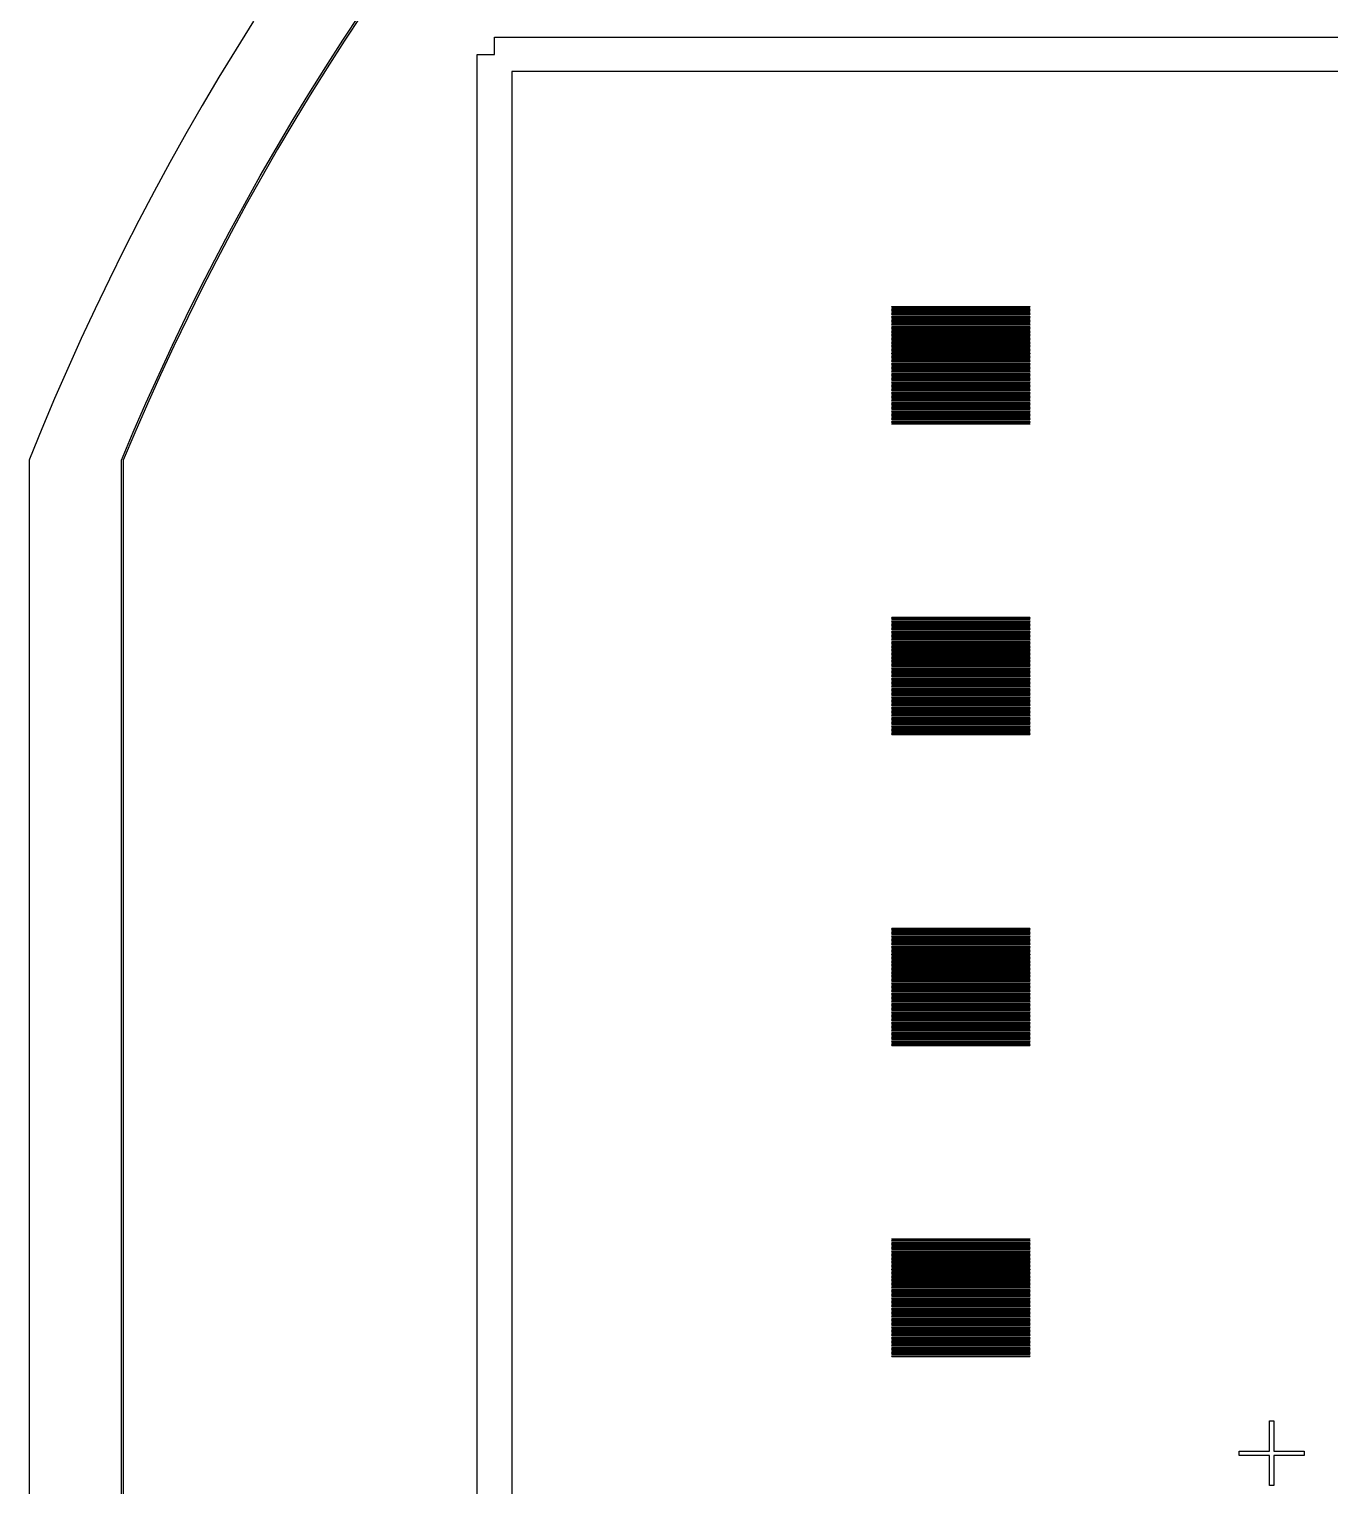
# Model space of a CAD drawing. Extents: x -18 to 132, y -42 to 114.
# Drawn here: x -17.97 to 19.68, y 35.06 to 77.23 of the extents above; entities that cross this region are included whole.
import ezdxf

# ---------------------------------------------------------------- set-up
doc = ezdxf.new("R2010")
doc.units = 0

msp = doc.modelspace()

# ---------------------------------------------------------------- linework, layer by layer
for p, q in [((-8.8878, 76.913), (-8.381, 77.6817)), ((-8.33943, 77.6539), (-8.84589, 76.8857)), ((-11.4762, 77.4623), (-11.98, 76.6557)), ((-9.38513, 76.1382), (-8.8878, 76.913)), ((-8.84589, 76.8857), (-9.3429, 76.1114)), ((-4.5, 76.5), (-4.5, 77)), ((-4.5, 77), (112.5, 77)), ((-11.98, 76.6557), (-12.474, 75.843)), ((-5, -4.5), (-5, 76.5)), ((-5, 76.5), (-4.5, 76.5)), ((-9.87292, 75.3573), (-9.38513, 76.1382)), ((-9.3429, 76.1114), (-9.83035, 75.3311)), ((112, 76), (-4, 76)), ((-4, 76), (-4, -4)), ((-12.474, 75.843), (-12.9579, 75.0242)), ((-10.3511, 74.5706), (-9.87292, 75.3573)), ((-9.83035, 75.3311), (-10.3082, 74.5448)), ((-12.9579, 75.0242), (-13.4317, 74.1996)), ((-10.8196, 73.778), (-10.3511, 74.5706)), ((-10.3082, 74.5448), (-10.7764, 73.7528)), ((-13.4317, 74.1996), (-13.8954, 73.3692)), ((-11.2783, 72.9797), (-10.8196, 73.778)), ((-10.7764, 73.7528), (-11.2348, 72.955)), ((-13.8954, 73.3692), (-14.3489, 72.5332)), ((-11.7272, 72.1758), (-11.2783, 72.9797)), ((-11.2348, 72.955), (-11.6833, 72.1517)), ((-14.3489, 72.5332), (-14.7921, 71.6917)), ((-12.1661, 71.3665), (-11.7272, 72.1758)), ((-11.6833, 72.1517), (-12.122, 71.343)), ((-14.7921, 71.6917), (-15.2249, 70.8449)), ((-12.5952, 70.5519), (-12.1661, 71.3665)), ((-12.122, 71.343), (-12.5508, 70.5289)), ((-15.2249, 70.8449), (-15.6473, 69.9928)), ((-13.0141, 69.7321), (-12.5952, 70.5519)), ((-12.5508, 70.5289), (-12.9695, 69.7096)), ((-15.6473, 69.9928), (-16.0592, 69.1355)), ((-13.423, 68.9072), (-13.0141, 69.7321)), ((-12.9695, 69.7096), (-13.3781, 68.8853)), ((7, 69.195), (7, 69.205)), ((7, 69.205), (11, 69.205)), ((11, 69.195), (7, 69.195)), ((11, 69.205), (11, 69.195)), ((-16.0592, 69.1355), (-16.4605, 68.2733)), ((-13.8218, 68.0773), (-13.423, 68.9072)), ((-13.3781, 68.8853), (-13.7766, 68.0559)), ((7, 69.155), (7, 69.165)), ((7, 69.165), (11, 69.165)), ((11, 69.155), (7, 69.155)), ((7, 69.115), (7, 69.125)), ((7, 69.125), (11, 69.125)), ((11, 69.115), (7, 69.115)), ((7, 69.075), (7, 69.085)), ((7, 69.085), (11, 69.085)), ((11, 69.075), (7, 69.075)), ((7, 69.035), (7, 69.045)), ((7, 69.045), (11, 69.045)), ((11, 69.035), (7, 69.035)), ((7, 68.995), (7, 69.005)), ((7, 69.005), (11, 69.005)), ((11, 68.995), (7, 68.995)), ((7, 68.955), (7, 68.965)), ((7, 68.965), (11, 68.965)), ((11, 68.955), (7, 68.955)), ((7, 68.915), (7, 68.925)), ((7, 68.925), (11, 68.925)), ((11, 68.915), (7, 68.915)), ((7, 68.875), (7, 68.885)), ((7, 68.885), (11, 68.885)), ((11, 68.875), (7, 68.875)), ((7, 68.835), (7, 68.845)), ((7, 68.845), (11, 68.845)), ((11, 68.835), (7, 68.835)), ((7, 68.795), (7, 68.805)), ((7, 68.805), (11, 68.805)), ((11, 68.795), (7, 68.795)), ((7, 68.755), (7, 68.765)), ((7, 68.765), (11, 68.765)), ((11, 68.755), (7, 68.755)), ((11, 69.165), (11, 69.155)), ((11, 69.125), (11, 69.115)), ((11, 69.085), (11, 69.075)), ((11, 69.045), (11, 69.035)), ((11, 69.005), (11, 68.995)), ((11, 68.965), (11, 68.955)), ((11, 68.925), (11, 68.915)), ((11, 68.885), (11, 68.875)), ((11, 68.845), (11, 68.835)), ((11, 68.805), (11, 68.795)), ((11, 68.765), (11, 68.755)), ((7, 68.715), (7, 68.725)), ((7, 68.725), (11, 68.725)), ((11, 68.715), (7, 68.715)), ((7, 68.675), (7, 68.685)), ((7, 68.685), (11, 68.685)), ((11, 68.675), (7, 68.675)), ((7, 68.635), (7, 68.645)), ((7, 68.645), (11, 68.645)), ((11, 68.635), (7, 68.635)), ((7, 68.595), (7, 68.605)), ((7, 68.605), (11, 68.605)), ((11, 68.595), (7, 68.595)), ((7, 68.555), (7, 68.565)), ((7, 68.565), (11, 68.565)), ((11, 68.555), (7, 68.555)), ((7, 68.515), (7, 68.525)), ((7, 68.525), (11, 68.525)), ((11, 68.515), (7, 68.515)), ((7, 68.475), (7, 68.485)), ((7, 68.485), (11, 68.485)), ((11, 68.475), (7, 68.475)), ((7, 68.435), (7, 68.445)), ((7, 68.445), (11, 68.445)), ((11, 68.435), (7, 68.435)), ((7, 68.395), (7, 68.405)), ((7, 68.405), (11, 68.405)), ((11, 68.395), (7, 68.395)), ((7, 68.355), (7, 68.365)), ((7, 68.365), (11, 68.365)), ((11, 68.355), (7, 68.355)), ((7, 68.315), (7, 68.325)), ((7, 68.325), (11, 68.325)), ((11, 68.725), (11, 68.715)), ((11, 68.685), (11, 68.675)), ((11, 68.645), (11, 68.635)), ((11, 68.605), (11, 68.595)), ((11, 68.565), (11, 68.555)), ((11, 68.525), (11, 68.515)), ((11, 68.485), (11, 68.475)), ((11, 68.445), (11, 68.435)), ((11, 68.405), (11, 68.395)), ((11, 68.365), (11, 68.355)), ((11, 68.325), (11, 68.315)), ((-16.4605, 68.2733), (-16.8513, 67.4062)), ((-14.2103, 67.2426), (-13.8218, 68.0773)), ((-13.7766, 68.0559), (-14.1649, 67.2218)), ((11, 68.315), (7, 68.315)), ((7, 68.275), (7, 68.285)), ((7, 68.285), (11, 68.285)), ((11, 68.275), (7, 68.275)), ((7, 68.235), (7, 68.245)), ((7, 68.245), (11, 68.245)), ((11, 68.235), (7, 68.235)), ((7, 68.195), (7, 68.205)), ((7, 68.205), (11, 68.205)), ((11, 68.195), (7, 68.195)), ((7, 68.155), (7, 68.165)), ((7, 68.165), (11, 68.165)), ((11, 68.155), (7, 68.155)), ((7, 68.115), (7, 68.125)), ((7, 68.125), (11, 68.125)), ((11, 68.115), (7, 68.115)), ((7, 68.075), (7, 68.085)), ((7, 68.085), (11, 68.085)), ((11, 68.075), (7, 68.075)), ((7, 68.035), (7, 68.045)), ((7, 68.045), (11, 68.045)), ((11, 68.035), (7, 68.035)), ((7, 67.995), (7, 68.005)), ((7, 68.005), (11, 68.005)), ((11, 67.995), (7, 67.995)), ((7, 67.955), (7, 67.965)), ((7, 67.965), (11, 67.965)), ((11, 67.955), (7, 67.955)), ((7, 67.915), (7, 67.925)), ((7, 67.925), (11, 67.925)), ((11, 67.915), (7, 67.915)), ((11, 68.285), (11, 68.275)), ((11, 68.245), (11, 68.235)), ((11, 68.205), (11, 68.195)), ((11, 68.165), (11, 68.155)), ((11, 68.125), (11, 68.115)), ((11, 68.085), (11, 68.075)), ((11, 68.045), (11, 68.035)), ((11, 68.005), (11, 67.995)), ((11, 67.965), (11, 67.955)), ((11, 67.925), (11, 67.915)), ((7, 67.875), (7, 67.885)), ((7, 67.885), (11, 67.885)), ((11, 67.875), (7, 67.875)), ((7, 67.835), (7, 67.845)), ((7, 67.845), (11, 67.845)), ((11, 67.835), (7, 67.835)), ((7, 67.795), (7, 67.805)), ((7, 67.805), (11, 67.805)), ((11, 67.795), (7, 67.795)), ((7, 67.755), (7, 67.765)), ((7, 67.765), (11, 67.765)), ((11, 67.755), (7, 67.755)), ((7, 67.715), (7, 67.725)), ((7, 67.725), (11, 67.725)), ((11, 67.715), (7, 67.715)), ((7, 67.675), (7, 67.685)), ((7, 67.685), (11, 67.685)), ((11, 67.675), (7, 67.675)), ((7, 67.635), (7, 67.645)), ((7, 67.645), (11, 67.645)), ((11, 67.635), (7, 67.635)), ((7, 67.595), (7, 67.605)), ((7, 67.605), (11, 67.605)), ((11, 67.595), (7, 67.595)), ((7, 67.555), (7, 67.565)), ((7, 67.565), (11, 67.565)), ((11, 67.555), (7, 67.555)), ((7, 67.515), (7, 67.525)), ((7, 67.525), (11, 67.525)), ((11, 67.515), (7, 67.515)), ((7, 67.475), (7, 67.485)), ((7, 67.485), (11, 67.485)), ((11, 67.885), (11, 67.875)), ((11, 67.845), (11, 67.835)), ((11, 67.805), (11, 67.795)), ((11, 67.765), (11, 67.755)), ((11, 67.725), (11, 67.715)), ((11, 67.685), (11, 67.675)), ((11, 67.645), (11, 67.635)), ((11, 67.605), (11, 67.595)), ((11, 67.565), (11, 67.555)), ((11, 67.525), (11, 67.515)), ((11, 67.485), (11, 67.475)), ((-16.8513, 67.4062), (-17.2313, 66.5344)), ((-14.5886, 66.4032), (-14.2103, 67.2426)), ((-14.1649, 67.2218), (-14.5429, 66.383)), ((11, 67.475), (7, 67.475)), ((7, 67.435), (7, 67.445)), ((7, 67.445), (11, 67.445)), ((11, 67.435), (7, 67.435)), ((7, 67.395), (7, 67.405)), ((7, 67.405), (11, 67.405)), ((11, 67.395), (7, 67.395)), ((7, 67.355), (7, 67.365)), ((7, 67.365), (11, 67.365)), ((11, 67.355), (7, 67.355)), ((7, 67.315), (7, 67.325)), ((7, 67.325), (11, 67.325)), ((11, 67.315), (7, 67.315)), ((7, 67.275), (7, 67.285)), ((7, 67.285), (11, 67.285)), ((11, 67.275), (7, 67.275)), ((7, 67.235), (7, 67.245)), ((7, 67.245), (11, 67.245)), ((11, 67.235), (7, 67.235)), ((7, 67.195), (7, 67.205)), ((7, 67.205), (11, 67.205)), ((11, 67.195), (7, 67.195)), ((7, 67.155), (7, 67.165)), ((7, 67.165), (11, 67.165)), ((11, 67.155), (7, 67.155)), ((7, 67.115), (7, 67.125)), ((7, 67.125), (11, 67.125)), ((11, 67.115), (7, 67.115)), ((7, 67.075), (7, 67.085)), ((7, 67.085), (11, 67.085)), ((11, 67.075), (7, 67.075)), ((11, 67.445), (11, 67.435)), ((11, 67.405), (11, 67.395)), ((11, 67.365), (11, 67.355)), ((11, 67.325), (11, 67.315)), ((11, 67.285), (11, 67.275)), ((11, 67.245), (11, 67.235)), ((11, 67.205), (11, 67.195)), ((11, 67.165), (11, 67.155)), ((11, 67.125), (11, 67.115)), ((11, 67.085), (11, 67.075)), ((7, 67.035), (7, 67.045)), ((7, 67.045), (11, 67.045)), ((11, 67.035), (7, 67.035)), ((7, 66.995), (7, 67.005)), ((7, 67.005), (11, 67.005)), ((11, 66.995), (7, 66.995)), ((7, 66.955), (7, 66.965)), ((7, 66.965), (11, 66.965)), ((11, 66.955), (7, 66.955)), ((7, 66.915), (7, 66.925)), ((7, 66.925), (11, 66.925)), ((11, 66.915), (7, 66.915)), ((7, 66.875), (7, 66.885)), ((7, 66.885), (11, 66.885)), ((11, 66.875), (7, 66.875)), ((7, 66.835), (7, 66.845)), ((7, 66.845), (11, 66.845)), ((11, 66.835), (7, 66.835)), ((7, 66.795), (7, 66.805)), ((7, 66.805), (11, 66.805)), ((11, 66.795), (7, 66.795)), ((7, 66.755), (7, 66.765)), ((7, 66.765), (11, 66.765)), ((11, 66.755), (7, 66.755)), ((7, 66.715), (7, 66.725)), ((7, 66.725), (11, 66.725)), ((11, 66.715), (7, 66.715)), ((7, 66.675), (7, 66.685)), ((7, 66.685), (11, 66.685)), ((11, 66.675), (7, 66.675)), ((7, 66.635), (7, 66.645)), ((7, 66.645), (11, 66.645)), ((11, 67.045), (11, 67.035)), ((11, 67.005), (11, 66.995)), ((11, 66.965), (11, 66.955)), ((11, 66.925), (11, 66.915)), ((11, 66.885), (11, 66.875)), ((11, 66.845), (11, 66.835)), ((11, 66.805), (11, 66.795)), ((11, 66.765), (11, 66.755)), ((11, 66.725), (11, 66.715)), ((11, 66.685), (11, 66.675)), ((11, 66.645), (11, 66.635)), ((-17.2313, 66.5344), (-17.6007, 65.658)), ((-14.9565, 65.5592), (-14.5886, 66.4032)), ((-14.5429, 66.383), (-14.9106, 65.5396)), ((11, 66.635), (7, 66.635)), ((7, 66.595), (7, 66.605)), ((7, 66.605), (11, 66.605)), ((11, 66.595), (7, 66.595)), ((7, 66.555), (7, 66.565)), ((7, 66.565), (11, 66.565)), ((11, 66.555), (7, 66.555)), ((7, 66.515), (7, 66.525)), ((7, 66.525), (11, 66.525)), ((11, 66.515), (7, 66.515)), ((7, 66.475), (7, 66.485)), ((7, 66.485), (11, 66.485)), ((11, 66.475), (7, 66.475)), ((7, 66.435), (7, 66.445)), ((7, 66.445), (11, 66.445)), ((11, 66.435), (7, 66.435)), ((7, 66.395), (7, 66.405)), ((7, 66.405), (11, 66.405)), ((11, 66.395), (7, 66.395)), ((7, 66.355), (7, 66.365)), ((7, 66.365), (11, 66.365)), ((11, 66.355), (7, 66.355)), ((7, 66.315), (7, 66.325)), ((7, 66.325), (11, 66.325)), ((11, 66.315), (7, 66.315)), ((7, 66.275), (7, 66.285)), ((7, 66.285), (11, 66.285)), ((11, 66.275), (7, 66.275)), ((7, 66.235), (7, 66.245)), ((7, 66.245), (11, 66.245)), ((11, 66.235), (7, 66.235)), ((11, 66.605), (11, 66.595)), ((11, 66.565), (11, 66.555)), ((11, 66.525), (11, 66.515)), ((11, 66.485), (11, 66.475)), ((11, 66.445), (11, 66.435)), ((11, 66.405), (11, 66.395)), ((11, 66.365), (11, 66.355)), ((11, 66.325), (11, 66.315)), ((11, 66.285), (11, 66.275)), ((11, 66.245), (11, 66.235)), ((7, 66.195), (7, 66.205)), ((7, 66.205), (11, 66.205)), ((11, 66.195), (7, 66.195)), ((7, 66.155), (7, 66.165)), ((7, 66.165), (11, 66.165)), ((11, 66.155), (7, 66.155)), ((7, 66.115), (7, 66.125)), ((7, 66.125), (11, 66.125)), ((11, 66.115), (7, 66.115)), ((7, 66.075), (7, 66.085)), ((7, 66.085), (11, 66.085)), ((11, 66.075), (7, 66.075)), ((7, 66.035), (7, 66.045)), ((7, 66.045), (11, 66.045)), ((11, 66.035), (7, 66.035)), ((7, 65.995), (7, 66.005)), ((7, 66.005), (11, 66.005)), ((11, 65.995), (7, 65.995)), ((7, 65.955), (7, 65.965)), ((7, 65.965), (11, 65.965)), ((11, 65.955), (7, 65.955)), ((7, 65.915), (7, 65.925)), ((7, 65.925), (11, 65.925)), ((11, 65.915), (7, 65.915)), ((7, 65.875), (7, 65.885)), ((7, 65.885), (11, 65.885)), ((11, 65.875), (7, 65.875)), ((7, 65.835), (7, 65.845)), ((7, 65.845), (11, 65.845)), ((11, 65.835), (7, 65.835)), ((7, 65.795), (7, 65.805)), ((7, 65.805), (11, 65.805)), ((11, 65.795), (7, 65.795)), ((11, 66.205), (11, 66.195)), ((11, 66.165), (11, 66.155)), ((11, 66.125), (11, 66.115)), ((11, 66.085), (11, 66.075)), ((11, 66.045), (11, 66.035)), ((11, 66.005), (11, 65.995)), ((11, 65.965), (11, 65.955)), ((11, 65.925), (11, 65.915)), ((11, 65.885), (11, 65.875)), ((11, 65.845), (11, 65.835)), ((11, 65.805), (11, 65.795)), ((-17.6007, 65.658), (-17.9592, 64.7771)), ((-15.2978, 64.7494), (-14.9565, 65.5592)), ((-14.9106, 65.5396), (-15.2437, 64.7491)), ((-17.9592, 64.7771), (-17.97, 64.7495)), ((-17.97, 64.7495), (-17.97, 7.25047)), ((-15.2978, 7.25064), (-15.2978, 64.7494)), ((-15.2437, 64.7491), (-15.2437, 7.25093)), ((7, 60.195), (7, 60.205)), ((7, 60.205), (11, 60.205)), ((11, 60.195), (7, 60.195)), ((7, 60.155), (7, 60.165)), ((7, 60.165), (11, 60.165)), ((11, 60.155), (7, 60.155)), ((7, 60.115), (7, 60.125)), ((7, 60.125), (11, 60.125)), ((11, 60.115), (7, 60.115)), ((7, 60.075), (7, 60.085)), ((7, 60.085), (11, 60.085)), ((11, 60.075), (7, 60.075)), ((7, 60.035), (7, 60.045)), ((7, 60.045), (11, 60.045)), ((11, 60.035), (7, 60.035)), ((7, 59.995), (7, 60.005)), ((7, 60.005), (11, 60.005)), ((11, 59.995), (7, 59.995)), ((7, 59.955), (7, 59.965)), ((7, 59.965), (11, 59.965)), ((11, 59.955), (7, 59.955)), ((7, 59.915), (7, 59.925)), ((7, 59.925), (11, 59.925)), ((11, 59.915), (7, 59.915)), ((11, 60.205), (11, 60.195)), ((11, 60.165), (11, 60.155)), ((11, 60.125), (11, 60.115)), ((11, 60.085), (11, 60.075)), ((11, 60.045), (11, 60.035)), ((11, 60.005), (11, 59.995)), ((11, 59.965), (11, 59.955)), ((11, 59.925), (11, 59.915)), ((7, 59.875), (7, 59.885)), ((7, 59.885), (11, 59.885)), ((11, 59.875), (7, 59.875)), ((7, 59.835), (7, 59.845)), ((7, 59.845), (11, 59.845)), ((11, 59.835), (7, 59.835)), ((7, 59.795), (7, 59.805)), ((7, 59.805), (11, 59.805)), ((11, 59.795), (7, 59.795)), ((7, 59.755), (7, 59.765)), ((7, 59.765), (11, 59.765)), ((11, 59.755), (7, 59.755)), ((7, 59.715), (7, 59.725)), ((7, 59.725), (11, 59.725)), ((11, 59.715), (7, 59.715)), ((7, 59.675), (7, 59.685)), ((7, 59.685), (11, 59.685)), ((11, 59.675), (7, 59.675)), ((7, 59.635), (7, 59.645)), ((7, 59.645), (11, 59.645)), ((11, 59.635), (7, 59.635)), ((7, 59.595), (7, 59.605)), ((7, 59.605), (11, 59.605)), ((11, 59.595), (7, 59.595)), ((7, 59.555), (7, 59.565)), ((7, 59.565), (11, 59.565)), ((11, 59.555), (7, 59.555)), ((7, 59.515), (7, 59.525)), ((7, 59.525), (11, 59.525)), ((11, 59.515), (7, 59.515)), ((7, 59.475), (7, 59.485)), ((7, 59.485), (11, 59.485)), ((11, 59.475), (7, 59.475)), ((11, 59.885), (11, 59.875)), ((11, 59.845), (11, 59.835)), ((11, 59.805), (11, 59.795)), ((11, 59.765), (11, 59.755)), ((11, 59.725), (11, 59.715)), ((11, 59.685), (11, 59.675)), ((11, 59.645), (11, 59.635)), ((11, 59.605), (11, 59.595)), ((11, 59.565), (11, 59.555)), ((11, 59.525), (11, 59.515)), ((11, 59.485), (11, 59.475)), ((7, 59.435), (7, 59.445)), ((7, 59.445), (11, 59.445)), ((11, 59.435), (7, 59.435)), ((7, 59.395), (7, 59.405)), ((7, 59.405), (11, 59.405)), ((11, 59.395), (7, 59.395)), ((7, 59.355), (7, 59.365)), ((7, 59.365), (11, 59.365)), ((11, 59.355), (7, 59.355)), ((7, 59.315), (7, 59.325)), ((7, 59.325), (11, 59.325)), ((11, 59.315), (7, 59.315)), ((7, 59.275), (7, 59.285)), ((7, 59.285), (11, 59.285)), ((11, 59.275), (7, 59.275)), ((7, 59.235), (7, 59.245)), ((7, 59.245), (11, 59.245)), ((11, 59.235), (7, 59.235)), ((7, 59.195), (7, 59.205)), ((7, 59.205), (11, 59.205)), ((11, 59.195), (7, 59.195)), ((7, 59.155), (7, 59.165)), ((7, 59.165), (11, 59.165)), ((11, 59.155), (7, 59.155)), ((7, 59.115), (7, 59.125)), ((7, 59.125), (11, 59.125)), ((11, 59.115), (7, 59.115)), ((7, 59.075), (7, 59.085)), ((7, 59.085), (11, 59.085)), ((11, 59.075), (7, 59.075)), ((11, 59.445), (11, 59.435)), ((11, 59.405), (11, 59.395)), ((11, 59.365), (11, 59.355)), ((11, 59.325), (11, 59.315)), ((11, 59.285), (11, 59.275)), ((11, 59.245), (11, 59.235)), ((11, 59.205), (11, 59.195)), ((11, 59.165), (11, 59.155)), ((11, 59.125), (11, 59.115)), ((11, 59.085), (11, 59.075)), ((7, 59.035), (7, 59.045)), ((7, 59.045), (11, 59.045)), ((11, 59.035), (7, 59.035)), ((7, 58.995), (7, 59.005)), ((7, 59.005), (11, 59.005)), ((11, 58.995), (7, 58.995)), ((7, 58.955), (7, 58.965)), ((7, 58.965), (11, 58.965)), ((11, 58.955), (7, 58.955)), ((7, 58.915), (7, 58.925)), ((7, 58.925), (11, 58.925)), ((11, 58.915), (7, 58.915)), ((7, 58.875), (7, 58.885)), ((7, 58.885), (11, 58.885)), ((11, 58.875), (7, 58.875)), ((7, 58.835), (7, 58.845)), ((7, 58.845), (11, 58.845)), ((11, 58.835), (7, 58.835)), ((7, 58.795), (7, 58.805)), ((7, 58.805), (11, 58.805)), ((11, 58.795), (7, 58.795)), ((7, 58.755), (7, 58.765)), ((7, 58.765), (11, 58.765)), ((11, 58.755), (7, 58.755)), ((7, 58.715), (7, 58.725)), ((7, 58.725), (11, 58.725)), ((11, 58.715), (7, 58.715)), ((7, 58.675), (7, 58.685)), ((7, 58.685), (11, 58.685)), ((11, 58.675), (7, 58.675)), ((7, 58.635), (7, 58.645)), ((7, 58.645), (11, 58.645)), ((11, 58.635), (7, 58.635)), ((11, 59.045), (11, 59.035)), ((11, 59.005), (11, 58.995)), ((11, 58.965), (11, 58.955)), ((11, 58.925), (11, 58.915)), ((11, 58.885), (11, 58.875)), ((11, 58.845), (11, 58.835)), ((11, 58.805), (11, 58.795)), ((11, 58.765), (11, 58.755)), ((11, 58.725), (11, 58.715)), ((11, 58.685), (11, 58.675)), ((11, 58.645), (11, 58.635)), ((7, 58.595), (7, 58.605)), ((7, 58.605), (11, 58.605)), ((11, 58.595), (7, 58.595)), ((7, 58.555), (7, 58.565)), ((7, 58.565), (11, 58.565)), ((11, 58.555), (7, 58.555)), ((7, 58.515), (7, 58.525)), ((7, 58.525), (11, 58.525)), ((11, 58.515), (7, 58.515)), ((7, 58.475), (7, 58.485)), ((7, 58.485), (11, 58.485)), ((11, 58.475), (7, 58.475)), ((7, 58.435), (7, 58.445)), ((7, 58.445), (11, 58.445)), ((11, 58.435), (7, 58.435)), ((7, 58.395), (7, 58.405)), ((7, 58.405), (11, 58.405)), ((11, 58.395), (7, 58.395)), ((7, 58.355), (7, 58.365)), ((7, 58.365), (11, 58.365)), ((11, 58.355), (7, 58.355)), ((7, 58.315), (7, 58.325)), ((7, 58.325), (11, 58.325)), ((11, 58.315), (7, 58.315)), ((7, 58.275), (7, 58.285)), ((7, 58.285), (11, 58.285)), ((11, 58.275), (7, 58.275)), ((7, 58.235), (7, 58.245)), ((7, 58.245), (11, 58.245)), ((11, 58.235), (7, 58.235)), ((7, 58.195), (7, 58.205)), ((7, 58.205), (11, 58.205)), ((11, 58.605), (11, 58.595)), ((11, 58.565), (11, 58.555)), ((11, 58.525), (11, 58.515)), ((11, 58.485), (11, 58.475)), ((11, 58.445), (11, 58.435)), ((11, 58.405), (11, 58.395)), ((11, 58.365), (11, 58.355)), ((11, 58.325), (11, 58.315)), ((11, 58.285), (11, 58.275)), ((11, 58.245), (11, 58.235)), ((11, 58.205), (11, 58.195)), ((11, 58.195), (7, 58.195)), ((7, 58.155), (7, 58.165)), ((7, 58.165), (11, 58.165)), ((11, 58.155), (7, 58.155)), ((7, 58.115), (7, 58.125)), ((7, 58.125), (11, 58.125)), ((11, 58.115), (7, 58.115)), ((7, 58.075), (7, 58.085)), ((7, 58.085), (11, 58.085)), ((11, 58.075), (7, 58.075)), ((7, 58.035), (7, 58.045)), ((7, 58.045), (11, 58.045)), ((11, 58.035), (7, 58.035)), ((7, 57.995), (7, 58.005)), ((7, 58.005), (11, 58.005)), ((11, 57.995), (7, 57.995)), ((7, 57.955), (7, 57.965)), ((7, 57.965), (11, 57.965)), ((11, 57.955), (7, 57.955)), ((7, 57.915), (7, 57.925)), ((7, 57.925), (11, 57.925)), ((11, 57.915), (7, 57.915)), ((7, 57.875), (7, 57.885)), ((7, 57.885), (11, 57.885)), ((11, 57.875), (7, 57.875)), ((7, 57.835), (7, 57.845)), ((7, 57.845), (11, 57.845)), ((11, 57.835), (7, 57.835)), ((7, 57.795), (7, 57.805)), ((7, 57.805), (11, 57.805)), ((11, 57.795), (7, 57.795)), ((11, 58.165), (11, 58.155)), ((11, 58.125), (11, 58.115)), ((11, 58.085), (11, 58.075)), ((11, 58.045), (11, 58.035)), ((11, 58.005), (11, 57.995)), ((11, 57.965), (11, 57.955)), ((11, 57.925), (11, 57.915)), ((11, 57.885), (11, 57.875)), ((11, 57.845), (11, 57.835)), ((11, 57.805), (11, 57.795)), ((7, 57.755), (7, 57.765)), ((7, 57.765), (11, 57.765)), ((11, 57.755), (7, 57.755)), ((7, 57.715), (7, 57.725)), ((7, 57.725), (11, 57.725)), ((11, 57.715), (7, 57.715)), ((7, 57.675), (7, 57.685)), ((7, 57.685), (11, 57.685)), ((11, 57.675), (7, 57.675)), ((7, 57.635), (7, 57.645)), ((7, 57.645), (11, 57.645)), ((11, 57.635), (7, 57.635)), ((7, 57.595), (7, 57.605)), ((7, 57.605), (11, 57.605)), ((11, 57.595), (7, 57.595)), ((7, 57.555), (7, 57.565)), ((7, 57.565), (11, 57.565)), ((11, 57.555), (7, 57.555)), ((7, 57.515), (7, 57.525)), ((7, 57.525), (11, 57.525)), ((11, 57.515), (7, 57.515)), ((7, 57.475), (7, 57.485)), ((7, 57.485), (11, 57.485)), ((11, 57.475), (7, 57.475)), ((7, 57.435), (7, 57.445)), ((7, 57.445), (11, 57.445)), ((11, 57.435), (7, 57.435)), ((7, 57.395), (7, 57.405)), ((7, 57.405), (11, 57.405)), ((11, 57.395), (7, 57.395)), ((7, 57.355), (7, 57.365)), ((7, 57.365), (11, 57.365)), ((11, 57.765), (11, 57.755)), ((11, 57.725), (11, 57.715)), ((11, 57.685), (11, 57.675)), ((11, 57.645), (11, 57.635)), ((11, 57.605), (11, 57.595)), ((11, 57.565), (11, 57.555)), ((11, 57.525), (11, 57.515)), ((11, 57.485), (11, 57.475)), ((11, 57.445), (11, 57.435)), ((11, 57.405), (11, 57.395)), ((11, 57.365), (11, 57.355)), ((11, 57.355), (7, 57.355)), ((7, 57.315), (7, 57.325)), ((7, 57.325), (11, 57.325)), ((11, 57.315), (7, 57.315)), ((7, 57.275), (7, 57.285)), ((7, 57.285), (11, 57.285)), ((11, 57.275), (7, 57.275)), ((7, 57.235), (7, 57.245)), ((7, 57.245), (11, 57.245)), ((11, 57.235), (7, 57.235)), ((7, 57.195), (7, 57.205)), ((7, 57.205), (11, 57.205)), ((11, 57.195), (7, 57.195)), ((7, 57.155), (7, 57.165)), ((7, 57.165), (11, 57.165)), ((11, 57.155), (7, 57.155)), ((7, 57.115), (7, 57.125)), ((7, 57.125), (11, 57.125)), ((11, 57.115), (7, 57.115)), ((7, 57.075), (7, 57.085)), ((7, 57.085), (11, 57.085)), ((11, 57.075), (7, 57.075)), ((7, 57.035), (7, 57.045)), ((7, 57.045), (11, 57.045)), ((11, 57.035), (7, 57.035)), ((7, 56.995), (7, 57.005)), ((7, 57.005), (11, 57.005)), ((11, 56.995), (7, 56.995)), ((7, 56.955), (7, 56.965)), ((7, 56.965), (11, 56.965)), ((11, 56.955), (7, 56.955)), ((11, 57.325), (11, 57.315)), ((11, 57.285), (11, 57.275)), ((11, 57.245), (11, 57.235)), ((11, 57.205), (11, 57.195)), ((11, 57.165), (11, 57.155)), ((11, 57.125), (11, 57.115)), ((11, 57.085), (11, 57.075)), ((11, 57.045), (11, 57.035)), ((11, 57.005), (11, 56.995)), ((11, 56.965), (11, 56.955)), ((7, 56.915), (7, 56.925)), ((7, 56.925), (11, 56.925)), ((11, 56.915), (7, 56.915)), ((7, 56.875), (7, 56.885)), ((7, 56.885), (11, 56.885)), ((11, 56.875), (7, 56.875)), ((7, 56.835), (7, 56.845)), ((7, 56.845), (11, 56.845)), ((11, 56.835), (7, 56.835)), ((7, 56.795), (7, 56.805)), ((7, 56.805), (11, 56.805)), ((11, 56.795), (7, 56.795)), ((11, 56.925), (11, 56.915)), ((11, 56.885), (11, 56.875)), ((11, 56.845), (11, 56.835)), ((11, 56.805), (11, 56.795)), ((7, 51.195), (7, 51.205)), ((7, 51.205), (11, 51.205)), ((11, 51.195), (7, 51.195)), ((7, 51.155), (7, 51.165)), ((7, 51.165), (11, 51.165)), ((11, 51.155), (7, 51.155)), ((7, 51.115), (7, 51.125)), ((7, 51.125), (11, 51.125)), ((11, 51.115), (7, 51.115)), ((7, 51.075), (7, 51.085)), ((7, 51.085), (11, 51.085)), ((11, 51.075), (7, 51.075)), ((7, 51.035), (7, 51.045)), ((7, 51.045), (11, 51.045)), ((11, 51.035), (7, 51.035)), ((11, 51.205), (11, 51.195)), ((11, 51.165), (11, 51.155)), ((11, 51.125), (11, 51.115)), ((11, 51.085), (11, 51.075)), ((11, 51.045), (11, 51.035)), ((7, 50.995), (7, 51.005)), ((7, 51.005), (11, 51.005)), ((11, 50.995), (7, 50.995)), ((7, 50.955), (7, 50.965)), ((7, 50.965), (11, 50.965)), ((11, 50.955), (7, 50.955)), ((7, 50.915), (7, 50.925)), ((7, 50.925), (11, 50.925)), ((11, 50.915), (7, 50.915)), ((7, 50.875), (7, 50.885)), ((7, 50.885), (11, 50.885)), ((11, 50.875), (7, 50.875)), ((7, 50.835), (7, 50.845)), ((7, 50.845), (11, 50.845)), ((11, 50.835), (7, 50.835)), ((7, 50.795), (7, 50.805)), ((7, 50.805), (11, 50.805)), ((11, 50.795), (7, 50.795)), ((7, 50.755), (7, 50.765)), ((7, 50.765), (11, 50.765)), ((11, 50.755), (7, 50.755)), ((7, 50.715), (7, 50.725)), ((7, 50.725), (11, 50.725)), ((11, 50.715), (7, 50.715)), ((7, 50.675), (7, 50.685)), ((7, 50.685), (11, 50.685)), ((11, 50.675), (7, 50.675)), ((7, 50.635), (7, 50.645)), ((7, 50.645), (11, 50.645)), ((11, 50.635), (7, 50.635)), ((11, 51.005), (11, 50.995)), ((11, 50.965), (11, 50.955)), ((11, 50.925), (11, 50.915)), ((11, 50.885), (11, 50.875)), ((11, 50.845), (11, 50.835)), ((11, 50.805), (11, 50.795)), ((11, 50.765), (11, 50.755)), ((11, 50.725), (11, 50.715)), ((11, 50.685), (11, 50.675)), ((11, 50.645), (11, 50.635)), ((7, 50.595), (7, 50.605)), ((7, 50.605), (11, 50.605)), ((11, 50.595), (7, 50.595)), ((7, 50.555), (7, 50.565)), ((7, 50.565), (11, 50.565)), ((11, 50.555), (7, 50.555)), ((7, 50.515), (7, 50.525)), ((7, 50.525), (11, 50.525)), ((11, 50.515), (7, 50.515)), ((7, 50.475), (7, 50.485)), ((7, 50.485), (11, 50.485)), ((11, 50.475), (7, 50.475)), ((7, 50.435), (7, 50.445)), ((7, 50.445), (11, 50.445)), ((11, 50.435), (7, 50.435)), ((7, 50.395), (7, 50.405)), ((7, 50.405), (11, 50.405)), ((11, 50.395), (7, 50.395)), ((7, 50.355), (7, 50.365)), ((7, 50.365), (11, 50.365)), ((11, 50.355), (7, 50.355)), ((7, 50.315), (7, 50.325)), ((7, 50.325), (11, 50.325)), ((11, 50.315), (7, 50.315)), ((7, 50.275), (7, 50.285)), ((7, 50.285), (11, 50.285)), ((11, 50.275), (7, 50.275)), ((7, 50.235), (7, 50.245)), ((7, 50.245), (11, 50.245)), ((11, 50.235), (7, 50.235)), ((7, 50.195), (7, 50.205)), ((7, 50.205), (11, 50.205)), ((11, 50.195), (7, 50.195)), ((11, 50.605), (11, 50.595)), ((11, 50.565), (11, 50.555)), ((11, 50.525), (11, 50.515)), ((11, 50.485), (11, 50.475)), ((11, 50.445), (11, 50.435)), ((11, 50.405), (11, 50.395)), ((11, 50.365), (11, 50.355)), ((11, 50.325), (11, 50.315)), ((11, 50.285), (11, 50.275)), ((11, 50.245), (11, 50.235)), ((11, 50.205), (11, 50.195)), ((7, 50.155), (7, 50.165)), ((7, 50.165), (11, 50.165)), ((11, 50.155), (7, 50.155)), ((7, 50.115), (7, 50.125)), ((7, 50.125), (11, 50.125)), ((11, 50.115), (7, 50.115)), ((7, 50.075), (7, 50.085)), ((7, 50.085), (11, 50.085)), ((11, 50.075), (7, 50.075)), ((7, 50.035), (7, 50.045)), ((7, 50.045), (11, 50.045)), ((11, 50.035), (7, 50.035)), ((7, 49.995), (7, 50.005)), ((7, 50.005), (11, 50.005)), ((11, 49.995), (7, 49.995)), ((7, 49.955), (7, 49.965)), ((7, 49.965), (11, 49.965)), ((11, 49.955), (7, 49.955)), ((7, 49.915), (7, 49.925)), ((7, 49.925), (11, 49.925)), ((11, 49.915), (7, 49.915)), ((7, 49.875), (7, 49.885)), ((7, 49.885), (11, 49.885)), ((11, 49.875), (7, 49.875)), ((7, 49.835), (7, 49.845)), ((7, 49.845), (11, 49.845)), ((11, 49.835), (7, 49.835)), ((7, 49.795), (7, 49.805)), ((7, 49.805), (11, 49.805)), ((11, 49.795), (7, 49.795)), ((11, 50.165), (11, 50.155)), ((11, 50.125), (11, 50.115)), ((11, 50.085), (11, 50.075)), ((11, 50.045), (11, 50.035)), ((11, 50.005), (11, 49.995)), ((11, 49.965), (11, 49.955)), ((11, 49.925), (11, 49.915)), ((11, 49.885), (11, 49.875)), ((11, 49.845), (11, 49.835)), ((11, 49.805), (11, 49.795)), ((7, 49.755), (7, 49.765)), ((7, 49.765), (11, 49.765)), ((11, 49.755), (7, 49.755)), ((7, 49.715), (7, 49.725)), ((7, 49.725), (11, 49.725)), ((11, 49.715), (7, 49.715)), ((7, 49.675), (7, 49.685)), ((7, 49.685), (11, 49.685)), ((11, 49.675), (7, 49.675)), ((7, 49.635), (7, 49.645)), ((7, 49.645), (11, 49.645)), ((11, 49.635), (7, 49.635)), ((7, 49.595), (7, 49.605)), ((7, 49.605), (11, 49.605)), ((11, 49.595), (7, 49.595)), ((7, 49.555), (7, 49.565)), ((7, 49.565), (11, 49.565)), ((11, 49.555), (7, 49.555)), ((7, 49.515), (7, 49.525)), ((7, 49.525), (11, 49.525)), ((11, 49.515), (7, 49.515)), ((7, 49.475), (7, 49.485)), ((7, 49.485), (11, 49.485)), ((11, 49.475), (7, 49.475)), ((7, 49.435), (7, 49.445)), ((7, 49.445), (11, 49.445)), ((11, 49.435), (7, 49.435)), ((7, 49.395), (7, 49.405)), ((7, 49.405), (11, 49.405)), ((11, 49.395), (7, 49.395)), ((7, 49.355), (7, 49.365)), ((7, 49.365), (11, 49.365)), ((11, 49.355), (7, 49.355)), ((11, 49.765), (11, 49.755)), ((11, 49.725), (11, 49.715)), ((11, 49.685), (11, 49.675)), ((11, 49.645), (11, 49.635)), ((11, 49.605), (11, 49.595)), ((11, 49.565), (11, 49.555)), ((11, 49.525), (11, 49.515)), ((11, 49.485), (11, 49.475)), ((11, 49.445), (11, 49.435)), ((11, 49.405), (11, 49.395)), ((11, 49.365), (11, 49.355)), ((7, 49.315), (7, 49.325)), ((7, 49.325), (11, 49.325)), ((11, 49.315), (7, 49.315)), ((7, 49.275), (7, 49.285)), ((7, 49.285), (11, 49.285)), ((11, 49.275), (7, 49.275)), ((7, 49.235), (7, 49.245)), ((7, 49.245), (11, 49.245)), ((11, 49.235), (7, 49.235)), ((7, 49.195), (7, 49.205)), ((7, 49.205), (11, 49.205)), ((11, 49.195), (7, 49.195)), ((7, 49.155), (7, 49.165)), ((7, 49.165), (11, 49.165)), ((11, 49.155), (7, 49.155)), ((7, 49.115), (7, 49.125)), ((7, 49.125), (11, 49.125)), ((11, 49.115), (7, 49.115)), ((7, 49.075), (7, 49.085)), ((7, 49.085), (11, 49.085)), ((11, 49.075), (7, 49.075)), ((7, 49.035), (7, 49.045)), ((7, 49.045), (11, 49.045)), ((11, 49.035), (7, 49.035)), ((7, 48.995), (7, 49.005)), ((7, 49.005), (11, 49.005)), ((11, 48.995), (7, 48.995)), ((7, 48.955), (7, 48.965)), ((7, 48.965), (11, 48.965)), ((11, 48.955), (7, 48.955)), ((7, 48.915), (7, 48.925)), ((7, 48.925), (11, 48.925)), ((11, 49.325), (11, 49.315)), ((11, 49.285), (11, 49.275)), ((11, 49.245), (11, 49.235)), ((11, 49.205), (11, 49.195)), ((11, 49.165), (11, 49.155)), ((11, 49.125), (11, 49.115)), ((11, 49.085), (11, 49.075)), ((11, 49.045), (11, 49.035)), ((11, 49.005), (11, 48.995)), ((11, 48.965), (11, 48.955)), ((11, 48.925), (11, 48.915)), ((11, 48.915), (7, 48.915)), ((7, 48.875), (7, 48.885)), ((7, 48.885), (11, 48.885)), ((11, 48.875), (7, 48.875)), ((7, 48.835), (7, 48.845)), ((7, 48.845), (11, 48.845)), ((11, 48.835), (7, 48.835)), ((7, 48.795), (7, 48.805)), ((7, 48.805), (11, 48.805)), ((11, 48.795), (7, 48.795)), ((7, 48.755), (7, 48.765)), ((7, 48.765), (11, 48.765)), ((11, 48.755), (7, 48.755)), ((7, 48.715), (7, 48.725)), ((7, 48.725), (11, 48.725)), ((11, 48.715), (7, 48.715)), ((7, 48.675), (7, 48.685)), ((7, 48.685), (11, 48.685)), ((11, 48.675), (7, 48.675)), ((7, 48.635), (7, 48.645)), ((7, 48.645), (11, 48.645)), ((11, 48.635), (7, 48.635)), ((7, 48.595), (7, 48.605)), ((7, 48.605), (11, 48.605)), ((11, 48.595), (7, 48.595)), ((7, 48.555), (7, 48.565)), ((7, 48.565), (11, 48.565)), ((11, 48.555), (7, 48.555)), ((7, 48.515), (7, 48.525)), ((7, 48.525), (11, 48.525)), ((11, 48.515), (7, 48.515)), ((11, 48.885), (11, 48.875)), ((11, 48.845), (11, 48.835)), ((11, 48.805), (11, 48.795)), ((11, 48.765), (11, 48.755)), ((11, 48.725), (11, 48.715)), ((11, 48.685), (11, 48.675)), ((11, 48.645), (11, 48.635)), ((11, 48.605), (11, 48.595)), ((11, 48.565), (11, 48.555)), ((11, 48.525), (11, 48.515)), ((7, 48.475), (7, 48.485)), ((7, 48.485), (11, 48.485)), ((11, 48.475), (7, 48.475)), ((7, 48.435), (7, 48.445)), ((7, 48.445), (11, 48.445)), ((11, 48.435), (7, 48.435)), ((7, 48.395), (7, 48.405)), ((7, 48.405), (11, 48.405)), ((11, 48.395), (7, 48.395)), ((7, 48.355), (7, 48.365)), ((7, 48.365), (11, 48.365)), ((11, 48.355), (7, 48.355)), ((7, 48.315), (7, 48.325)), ((7, 48.325), (11, 48.325)), ((11, 48.315), (7, 48.315)), ((7, 48.275), (7, 48.285)), ((7, 48.285), (11, 48.285)), ((11, 48.275), (7, 48.275)), ((7, 48.235), (7, 48.245)), ((7, 48.245), (11, 48.245)), ((11, 48.235), (7, 48.235)), ((7, 48.195), (7, 48.205)), ((7, 48.205), (11, 48.205)), ((11, 48.195), (7, 48.195)), ((7, 48.155), (7, 48.165)), ((7, 48.165), (11, 48.165)), ((11, 48.155), (7, 48.155)), ((7, 48.115), (7, 48.125)), ((7, 48.125), (11, 48.125)), ((11, 48.115), (7, 48.115)), ((7, 48.075), (7, 48.085)), ((7, 48.085), (11, 48.085)), ((11, 48.485), (11, 48.475)), ((11, 48.445), (11, 48.435)), ((11, 48.405), (11, 48.395)), ((11, 48.365), (11, 48.355)), ((11, 48.325), (11, 48.315)), ((11, 48.285), (11, 48.275)), ((11, 48.245), (11, 48.235)), ((11, 48.205), (11, 48.195)), ((11, 48.165), (11, 48.155)), ((11, 48.125), (11, 48.115)), ((11, 48.085), (11, 48.075)), ((11, 48.075), (7, 48.075)), ((7, 48.035), (7, 48.045)), ((7, 48.045), (11, 48.045)), ((11, 48.035), (7, 48.035)), ((7, 47.995), (7, 48.005)), ((7, 48.005), (11, 48.005)), ((11, 47.995), (7, 47.995)), ((7, 47.955), (7, 47.965)), ((7, 47.965), (11, 47.965)), ((11, 47.955), (7, 47.955)), ((7, 47.915), (7, 47.925)), ((7, 47.925), (11, 47.925)), ((11, 47.915), (7, 47.915)), ((7, 47.875), (7, 47.885)), ((7, 47.885), (11, 47.885)), ((11, 47.875), (7, 47.875)), ((7, 47.835), (7, 47.845)), ((7, 47.845), (11, 47.845)), ((11, 47.835), (7, 47.835)), ((7, 47.795), (7, 47.805)), ((7, 47.805), (11, 47.805)), ((11, 47.795), (7, 47.795)), ((11, 48.045), (11, 48.035)), ((11, 48.005), (11, 47.995)), ((11, 47.965), (11, 47.955)), ((11, 47.925), (11, 47.915)), ((11, 47.885), (11, 47.875)), ((11, 47.845), (11, 47.835)), ((11, 47.805), (11, 47.795)), ((7, 42.195), (7, 42.205)), ((7, 42.205), (11, 42.205)), ((11, 42.195), (7, 42.195)), ((11, 42.205), (11, 42.195)), ((7, 42.155), (7, 42.165)), ((7, 42.165), (11, 42.165)), ((11, 42.155), (7, 42.155)), ((7, 42.115), (7, 42.125)), ((7, 42.125), (11, 42.125)), ((11, 42.115), (7, 42.115)), ((7, 42.075), (7, 42.085)), ((7, 42.085), (11, 42.085)), ((11, 42.075), (7, 42.075)), ((7, 42.035), (7, 42.045)), ((7, 42.045), (11, 42.045)), ((11, 42.035), (7, 42.035)), ((7, 41.995), (7, 42.005)), ((7, 42.005), (11, 42.005)), ((11, 41.995), (7, 41.995)), ((7, 41.955), (7, 41.965)), ((7, 41.965), (11, 41.965)), ((11, 41.955), (7, 41.955)), ((7, 41.915), (7, 41.925)), ((7, 41.925), (11, 41.925)), ((11, 41.915), (7, 41.915)), ((7, 41.875), (7, 41.885)), ((7, 41.885), (11, 41.885)), ((11, 41.875), (7, 41.875)), ((7, 41.835), (7, 41.845)), ((7, 41.845), (11, 41.845)), ((11, 41.835), (7, 41.835)), ((7, 41.795), (7, 41.805)), ((7, 41.805), (11, 41.805)), ((11, 41.795), (7, 41.795)), ((7, 41.755), (7, 41.765)), ((7, 41.765), (11, 41.765)), ((11, 41.755), (7, 41.755)), ((11, 42.165), (11, 42.155)), ((11, 42.125), (11, 42.115)), ((11, 42.085), (11, 42.075)), ((11, 42.045), (11, 42.035)), ((11, 42.005), (11, 41.995)), ((11, 41.965), (11, 41.955)), ((11, 41.925), (11, 41.915)), ((11, 41.885), (11, 41.875)), ((11, 41.845), (11, 41.835)), ((11, 41.805), (11, 41.795)), ((11, 41.765), (11, 41.755)), ((7, 41.715), (7, 41.725)), ((7, 41.725), (11, 41.725)), ((11, 41.715), (7, 41.715)), ((7, 41.675), (7, 41.685)), ((7, 41.685), (11, 41.685)), ((11, 41.675), (7, 41.675)), ((7, 41.635), (7, 41.645)), ((7, 41.645), (11, 41.645)), ((11, 41.635), (7, 41.635)), ((7, 41.595), (7, 41.605)), ((7, 41.605), (11, 41.605)), ((11, 41.595), (7, 41.595)), ((7, 41.555), (7, 41.565)), ((7, 41.565), (11, 41.565)), ((11, 41.555), (7, 41.555)), ((7, 41.515), (7, 41.525)), ((7, 41.525), (11, 41.525)), ((11, 41.515), (7, 41.515)), ((7, 41.475), (7, 41.485)), ((7, 41.485), (11, 41.485)), ((11, 41.475), (7, 41.475)), ((7, 41.435), (7, 41.445)), ((7, 41.445), (11, 41.445)), ((11, 41.435), (7, 41.435)), ((7, 41.395), (7, 41.405)), ((7, 41.405), (11, 41.405)), ((11, 41.395), (7, 41.395)), ((7, 41.355), (7, 41.365)), ((7, 41.365), (11, 41.365)), ((11, 41.355), (7, 41.355)), ((11, 41.725), (11, 41.715)), ((11, 41.685), (11, 41.675)), ((11, 41.645), (11, 41.635)), ((11, 41.605), (11, 41.595)), ((11, 41.565), (11, 41.555)), ((11, 41.525), (11, 41.515)), ((11, 41.485), (11, 41.475)), ((11, 41.445), (11, 41.435)), ((11, 41.405), (11, 41.395)), ((11, 41.365), (11, 41.355)), ((7, 41.315), (7, 41.325)), ((7, 41.325), (11, 41.325)), ((11, 41.315), (7, 41.315)), ((7, 41.275), (7, 41.285)), ((7, 41.285), (11, 41.285)), ((11, 41.275), (7, 41.275)), ((7, 41.235), (7, 41.245)), ((7, 41.245), (11, 41.245)), ((11, 41.235), (7, 41.235)), ((7, 41.195), (7, 41.205)), ((7, 41.205), (11, 41.205)), ((11, 41.195), (7, 41.195)), ((7, 41.155), (7, 41.165)), ((7, 41.165), (11, 41.165)), ((11, 41.155), (7, 41.155)), ((7, 41.115), (7, 41.125)), ((7, 41.125), (11, 41.125)), ((11, 41.115), (7, 41.115)), ((7, 41.075), (7, 41.085)), ((7, 41.085), (11, 41.085)), ((11, 41.075), (7, 41.075)), ((7, 41.035), (7, 41.045)), ((7, 41.045), (11, 41.045)), ((11, 41.035), (7, 41.035)), ((7, 40.995), (7, 41.005)), ((7, 41.005), (11, 41.005)), ((11, 40.995), (7, 40.995)), ((7, 40.955), (7, 40.965)), ((7, 40.965), (11, 40.965)), ((11, 40.955), (7, 40.955)), ((7, 40.915), (7, 40.925)), ((7, 40.925), (11, 40.925)), ((11, 40.915), (7, 40.915)), ((11, 41.325), (11, 41.315)), ((11, 41.285), (11, 41.275)), ((11, 41.245), (11, 41.235)), ((11, 41.205), (11, 41.195)), ((11, 41.165), (11, 41.155)), ((11, 41.125), (11, 41.115)), ((11, 41.085), (11, 41.075)), ((11, 41.045), (11, 41.035)), ((11, 41.005), (11, 40.995)), ((11, 40.965), (11, 40.955)), ((11, 40.925), (11, 40.915)), ((7, 40.875), (7, 40.885)), ((7, 40.885), (11, 40.885)), ((11, 40.875), (7, 40.875)), ((7, 40.835), (7, 40.845)), ((7, 40.845), (11, 40.845)), ((11, 40.835), (7, 40.835)), ((7, 40.795), (7, 40.805)), ((7, 40.805), (11, 40.805)), ((11, 40.795), (7, 40.795)), ((7, 40.755), (7, 40.765)), ((7, 40.765), (11, 40.765)), ((11, 40.755), (7, 40.755)), ((7, 40.715), (7, 40.725)), ((7, 40.725), (11, 40.725)), ((11, 40.715), (7, 40.715)), ((7, 40.675), (7, 40.685)), ((7, 40.685), (11, 40.685)), ((11, 40.675), (7, 40.675)), ((7, 40.635), (7, 40.645)), ((7, 40.645), (11, 40.645)), ((11, 40.635), (7, 40.635)), ((7, 40.595), (7, 40.605)), ((7, 40.605), (11, 40.605)), ((11, 40.595), (7, 40.595)), ((7, 40.555), (7, 40.565)), ((7, 40.565), (11, 40.565)), ((11, 40.555), (7, 40.555)), ((7, 40.515), (7, 40.525)), ((7, 40.525), (11, 40.525)), ((11, 40.515), (7, 40.515)), ((11, 40.885), (11, 40.875)), ((11, 40.845), (11, 40.835)), ((11, 40.805), (11, 40.795)), ((11, 40.765), (11, 40.755)), ((11, 40.725), (11, 40.715)), ((11, 40.685), (11, 40.675)), ((11, 40.645), (11, 40.635)), ((11, 40.605), (11, 40.595)), ((11, 40.565), (11, 40.555)), ((11, 40.525), (11, 40.515)), ((7, 40.475), (7, 40.485)), ((7, 40.485), (11, 40.485)), ((11, 40.475), (7, 40.475)), ((7, 40.435), (7, 40.445)), ((7, 40.445), (11, 40.445)), ((11, 40.435), (7, 40.435)), ((7, 40.395), (7, 40.405)), ((7, 40.405), (11, 40.405)), ((11, 40.395), (7, 40.395)), ((7, 40.355), (7, 40.365)), ((7, 40.365), (11, 40.365)), ((11, 40.355), (7, 40.355)), ((7, 40.315), (7, 40.325)), ((7, 40.325), (11, 40.325)), ((11, 40.315), (7, 40.315)), ((7, 40.275), (7, 40.285)), ((7, 40.285), (11, 40.285)), ((11, 40.275), (7, 40.275)), ((7, 40.235), (7, 40.245)), ((7, 40.245), (11, 40.245)), ((11, 40.235), (7, 40.235)), ((7, 40.195), (7, 40.205)), ((7, 40.205), (11, 40.205)), ((11, 40.195), (7, 40.195)), ((7, 40.155), (7, 40.165)), ((7, 40.165), (11, 40.165)), ((11, 40.155), (7, 40.155)), ((7, 40.115), (7, 40.125)), ((7, 40.125), (11, 40.125)), ((11, 40.115), (7, 40.115)), ((7, 40.075), (7, 40.085)), ((7, 40.085), (11, 40.085)), ((11, 40.075), (7, 40.075)), ((11, 40.485), (11, 40.475)), ((11, 40.445), (11, 40.435)), ((11, 40.405), (11, 40.395)), ((11, 40.365), (11, 40.355)), ((11, 40.325), (11, 40.315)), ((11, 40.285), (11, 40.275)), ((11, 40.245), (11, 40.235)), ((11, 40.205), (11, 40.195)), ((11, 40.165), (11, 40.155)), ((11, 40.125), (11, 40.115)), ((11, 40.085), (11, 40.075)), ((7, 40.035), (7, 40.045)), ((7, 40.045), (11, 40.045)), ((11, 40.035), (7, 40.035)), ((7, 39.995), (7, 40.005)), ((7, 40.005), (11, 40.005)), ((11, 39.995), (7, 39.995)), ((7, 39.955), (7, 39.965)), ((7, 39.965), (11, 39.965)), ((11, 39.955), (7, 39.955)), ((7, 39.915), (7, 39.925)), ((7, 39.925), (11, 39.925)), ((11, 39.915), (7, 39.915)), ((7, 39.875), (7, 39.885)), ((7, 39.885), (11, 39.885)), ((11, 39.875), (7, 39.875)), ((7, 39.835), (7, 39.845)), ((7, 39.845), (11, 39.845)), ((11, 39.835), (7, 39.835)), ((7, 39.795), (7, 39.805)), ((7, 39.805), (11, 39.805)), ((11, 39.795), (7, 39.795)), ((7, 39.755), (7, 39.765)), ((7, 39.765), (11, 39.765)), ((11, 39.755), (7, 39.755)), ((7, 39.715), (7, 39.725)), ((7, 39.725), (11, 39.725)), ((11, 39.715), (7, 39.715)), ((7, 39.675), (7, 39.685)), ((7, 39.685), (11, 39.685)), ((11, 39.675), (7, 39.675)), ((7, 39.635), (7, 39.645)), ((7, 39.645), (11, 39.645)), ((11, 40.045), (11, 40.035)), ((11, 40.005), (11, 39.995)), ((11, 39.965), (11, 39.955)), ((11, 39.925), (11, 39.915)), ((11, 39.885), (11, 39.875)), ((11, 39.845), (11, 39.835)), ((11, 39.805), (11, 39.795)), ((11, 39.765), (11, 39.755)), ((11, 39.725), (11, 39.715)), ((11, 39.685), (11, 39.675)), ((11, 39.645), (11, 39.635)), ((11, 39.635), (7, 39.635)), ((7, 39.595), (7, 39.605)), ((7, 39.605), (11, 39.605)), ((11, 39.595), (7, 39.595)), ((7, 39.555), (7, 39.565)), ((7, 39.565), (11, 39.565)), ((11, 39.555), (7, 39.555)), ((7, 39.515), (7, 39.525)), ((7, 39.525), (11, 39.525)), ((11, 39.515), (7, 39.515)), ((7, 39.475), (7, 39.485)), ((7, 39.485), (11, 39.485)), ((11, 39.475), (7, 39.475)), ((7, 39.435), (7, 39.445)), ((7, 39.445), (11, 39.445)), ((11, 39.435), (7, 39.435)), ((7, 39.395), (7, 39.405)), ((7, 39.405), (11, 39.405)), ((11, 39.395), (7, 39.395)), ((7, 39.355), (7, 39.365)), ((7, 39.365), (11, 39.365)), ((11, 39.355), (7, 39.355)), ((7, 39.315), (7, 39.325)), ((7, 39.325), (11, 39.325)), ((11, 39.315), (7, 39.315)), ((7, 39.275), (7, 39.285)), ((7, 39.285), (11, 39.285)), ((11, 39.275), (7, 39.275)), ((7, 39.235), (7, 39.245)), ((7, 39.245), (11, 39.245)), ((11, 39.235), (7, 39.235)), ((11, 39.605), (11, 39.595)), ((11, 39.565), (11, 39.555)), ((11, 39.525), (11, 39.515)), ((11, 39.485), (11, 39.475)), ((11, 39.445), (11, 39.435)), ((11, 39.405), (11, 39.395)), ((11, 39.365), (11, 39.355)), ((11, 39.325), (11, 39.315)), ((11, 39.285), (11, 39.275)), ((11, 39.245), (11, 39.235)), ((7, 39.195), (7, 39.205)), ((7, 39.205), (11, 39.205)), ((11, 39.195), (7, 39.195)), ((7, 39.155), (7, 39.165)), ((7, 39.165), (11, 39.165)), ((11, 39.155), (7, 39.155)), ((7, 39.115), (7, 39.125)), ((7, 39.125), (11, 39.125)), ((11, 39.115), (7, 39.115)), ((7, 39.075), (7, 39.085)), ((7, 39.085), (11, 39.085)), ((11, 39.075), (7, 39.075)), ((7, 39.035), (7, 39.045)), ((7, 39.045), (11, 39.045)), ((11, 39.035), (7, 39.035)), ((7, 38.995), (7, 39.005)), ((7, 39.005), (11, 39.005)), ((11, 38.995), (7, 38.995)), ((7, 38.955), (7, 38.965)), ((7, 38.965), (11, 38.965)), ((11, 38.955), (7, 38.955)), ((7, 38.915), (7, 38.925)), ((7, 38.925), (11, 38.925)), ((11, 38.915), (7, 38.915)), ((7, 38.875), (7, 38.885)), ((7, 38.885), (11, 38.885)), ((11, 38.875), (7, 38.875)), ((7, 38.835), (7, 38.845)), ((7, 38.845), (11, 38.845)), ((11, 38.835), (7, 38.835)), ((7, 38.795), (7, 38.805)), ((7, 38.805), (11, 38.805)), ((11, 39.205), (11, 39.195)), ((11, 39.165), (11, 39.155)), ((11, 39.125), (11, 39.115)), ((11, 39.085), (11, 39.075)), ((11, 39.045), (11, 39.035)), ((11, 39.005), (11, 38.995)), ((11, 38.965), (11, 38.955)), ((11, 38.925), (11, 38.915)), ((11, 38.885), (11, 38.875)), ((11, 38.845), (11, 38.835)), ((11, 38.805), (11, 38.795)), ((11, 38.795), (7, 38.795)), ((17.9375, 36.0625), (17.9375, 36.9375)), ((17.9375, 36.9375), (18.0625, 36.9375)), ((18.0625, 36.9375), (18.0625, 36.0625)), ((17.0625, 35.9375), (17.0625, 36.0625)), ((17.0625, 36.0625), (17.9375, 36.0625)), ((17.9375, 35.9375), (17.0625, 35.9375)), ((17.9375, 35.0625), (17.9375, 35.9375)), ((18.0625, 36.0625), (18.9375, 36.0625)), ((18.9375, 35.9375), (18.0625, 35.9375)), ((18.0625, 35.9375), (18.0625, 35.0625)), ((18.9375, 36.0625), (18.9375, 35.9375)), ((18.0625, 35.0625), (17.9375, 35.0625))]:
    msp.add_line(p, q)

doc.saveas('drawing.dxf')
